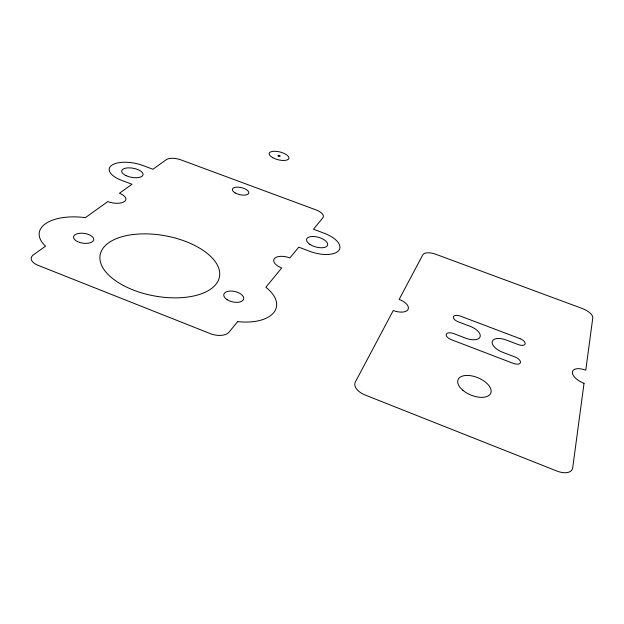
<?xml version="1.0" encoding="UTF-8"?>
<svg xmlns="http://www.w3.org/2000/svg" width="624" height="624" viewBox="0 0 624 624"><rect width="100%" height="100%" fill="white"/><g stroke="black" fill="none" stroke-linecap="round" stroke-linejoin="round"><path stroke-width="0.94" d="M584.025 383.315L572.699 467.906A15.701 8.518 27.1 0 1 556.842 471.026L365.095 395A14.672 8.354 19.1 0 1 355.321 382.028L393.26 310.526A12.683 6.24 18.5 0 0 408.057 309.465A12.683 6.24 18.5 0 0 399.165 299.387L422.83 254.795A11.45 5.062 18.8 0 1 435.794 254.257L582.356 308.537A12.02 5.156 23 0 1 592.784 317.873L585.78 370.204A13.517 6.388 24.8 0 0 572.395 371.998A13.517 6.388 24.8 0 0 584.025 383.315M237.682 321.61L229.047 332.14A14.36 7.933 12.3 0 1 210.366 333.653L38.041 265.325A14.477 7.246 6.5 0 1 33.415 254.857L45.575 246.152A44.249 21.411 8.1 0 1 45.349 223.844A44.249 21.411 8.1 0 1 85.348 217.659L107.78 201.599A12.418 5.569 9.5 0 0 124.433 201.544A12.418 5.569 9.5 0 0 119.449 193.245L131.999 184.252L121.54 180.313A23.408 9.992 10.3 0 1 111.774 165.235A23.408 9.992 10.3 0 1 142.857 165.493L152.935 169.26L166.397 159.619A11.115 4.61 11.6 0 1 180.89 159.861L315.978 209.89A11.193 4.891 15.2 0 1 322.912 217.714L313.474 229.226L324.113 233.197A23.564 10.842 15.5 0 1 338.793 250.458A23.564 10.842 15.5 0 1 309.824 251.339L298.756 247.159L289.918 257.93A12.449 6.037 14.7 0 0 274.404 258.609A12.449 6.037 14.7 0 0 281.697 267.961L265.855 287.266A44.109 23.104 12.9 0 1 273.663 312.71A44.109 23.104 12.9 0 1 237.682 321.61M519.917 338.621L460.434 316.111A6.334 3.05 20.5 0 0 453.398 316.703A6.334 3.05 20.5 0 0 458.203 321.789L470.137 326.321A12.94 6.326 21 0 1 480.074 336.866A12.94 6.326 21 0 1 465.777 338.2L453.578 333.544A6.552 3.268 20.7 0 0 446.269 334.246A6.552 3.268 20.7 0 0 451.191 339.62L513.349 363.41A6.692 3.292 22.9 0 0 520.439 362.591A6.692 3.292 22.9 0 0 515.05 356.998L502.663 352.271A13.096 6.357 22.3 0 1 492.235 341.5A13.096 6.357 22.3 0 1 506.212 340.01L518.333 344.612A6.466 3.073 22.5 0 0 525.166 343.902A6.466 3.073 22.5 0 0 519.917 338.621M123.646 285.628A60.661 30.568 10.4 0 0 219.274 277.742A60.661 30.568 10.4 0 0 136.508 234.187A60.661 30.568 10.4 0 0 123.646 285.628M235.162 192.91A8.408 3.619 13.2 0 0 248.656 193.393A8.408 3.619 13.2 0 0 237.931 187.145A8.408 3.619 13.2 0 0 235.162 192.91M227.113 299.668A10.171 5.327 12.9 0 0 243.508 299.38A10.171 5.327 12.9 0 0 230.552 291.026A10.171 5.327 12.9 0 0 227.113 299.668M77.431 241.55A10.202 4.937 8.1 0 0 93.662 240.037A10.202 4.937 8.1 0 0 79.778 233.275A10.202 4.937 8.1 0 0 77.431 241.55M309.956 244.397A10.897 5.015 15.5 0 0 327.436 245.466A10.897 5.015 15.5 0 0 313.919 236.519A10.897 5.015 15.5 0 0 309.956 244.397M126.204 175.695A10.826 4.618 10.3 0 0 143.021 174.798A10.826 4.618 10.3 0 0 127.928 167.879A10.826 4.618 10.3 0 0 126.204 175.695M278.359 156.039A1.147 0.452 14.2 0 0 280.168 156.14A1.147 0.452 14.2 0 0 278.686 155.321A1.147 0.452 14.2 0 0 278.359 156.039M272.805 157.724A10.163 3.994 14.2 0 0 288.826 158.59A10.163 3.994 14.2 0 0 275.535 151.289A10.163 3.994 14.2 0 0 272.805 157.724M462.758 390.164A17.698 9.344 22.5 0 0 490.636 393.455A17.698 9.344 22.5 0 0 469.849 375.593A17.698 9.344 22.5 0 0 462.758 390.164"/></g></svg>
